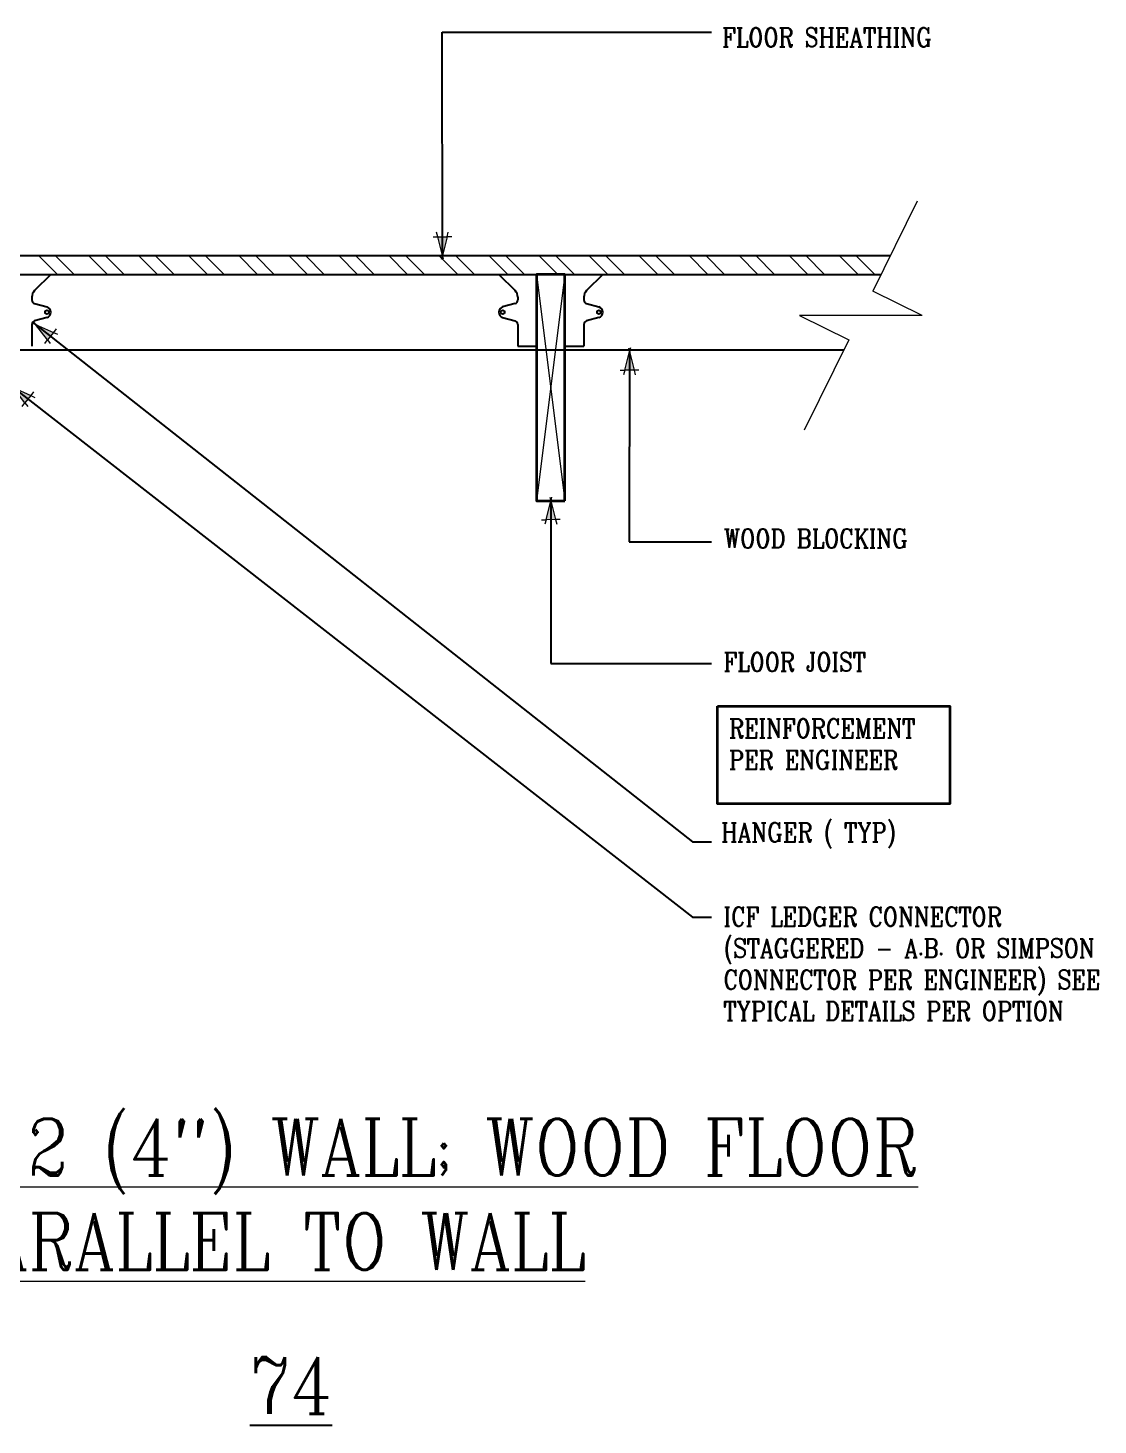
# Model space of a CAD drawing. Header units: inches. Extents: x -97.9 to -4.6, y 287.7 to 374.8.
# Drawn here: x -61.3 to -4.6, y 287.7 to 361.7 of the extents above; entities that cross this region are included whole.
import ezdxf

# ---------------------------------------------------------------- set-up
doc = ezdxf.new("R2010")
doc.units = ezdxf.units.IN
doc.header["$MEASUREMENT"] = 0
doc.layers.get('Defpoints').update_dxf_attribs({"color": 252})
for name, color, linetype, lineweight in [('A2 Hatch', 8, 'Continuous', 9), ('A4 medium', 7, 'Continuous', 35), ('DIM', 3, 'Continuous', 13)]:
    doc.layers.add(name, color=color, linetype=linetype, lineweight=lineweight)
doc.styles.add('ARCTEXT', font='arctext.shx', dxfattribs={"width": 0.85})
doc.styles.add('RomanC', font='romanc.shx', dxfattribs={"width": 0.85, "height": 5})
doc.dimstyles.new('ARCTEXT1-4', dxfattribs={"dimtxt": 4, "dimasz": 2, "dimexe": 2, "dimexo": 2, "dimgap": 2, "dimtad": 1, "dimdec": 4, "dimzin": 3, "dimdsep": 46, "dimlunit": 4, "dimtxsty": 'ARCTEXT', "dimblk": 'ARCHTICK', "dimcen": 2, "dimaunit": 1, "dimadec": 0, "dimazin": 0, "dimtfac": 1, "dimtdec": 4, "dimtmove": 2, "dimatfit": 3, "dimldrblk": 'arrow', "dimfxl": 0, "dimtolj": 1, "dimtzin": 0, "dimarcsym": 0})

# ---------------------------------------------------------------- blocks, each defined once
blk = doc.blocks.new('_ArchTick')
at = {"color": 0, "linetype": 'ByBlock', "const_width": 0.15}
blk.add_lwpolyline([(-0.5, -0.5), (0.5, 0.5)], dxfattribs=at)
blk = doc.blocks.new('arrow')
at = {"layer": 'DIM'}
blk.add_hatch(color=253, dxfattribs=at).paths.add_polyline_path([(-2, 0.5), (-2, -0.5), (0, 0)])
at = {"layer": 'DIM', "lineweight": 9}
for points in [[(-2, 0.98), (-2, 0.5), (-2.47, 0.62)], [(0.37, 0.09), (0, 0)], [(0.37, -0.09), (0, 0)], [(-2, -0.98), (-2, -0.5), (-2.47, -0.62)]]:
    blk.add_lwpolyline(points, dxfattribs=at)
at = {"layer": 'DIM', "lineweight": 15}
blk.add_lwpolyline([(0, 0), (-2, -0.5), (-2, 0.5), (0, 0)], dxfattribs=at)

msp = doc.modelspace()

# ---------------------------------------------------------------- linework, layer by layer
at = {"ltscale": 0.15}
for p, q in [((-66.805, 349.667), (-15.561, 349.667)), ((-66.805, 348.667), (-16.055, 348.667)), ((-60.055, 348.667), (-60.908, 347.814)), ((-36.305, 348.667), (-35.451, 347.814)), ((-30.805, 348.667), (-31.658, 347.814)), ((-61.055, 347.46), (-61.055, 347.32)), ((-35.305, 347.46), (-35.305, 347.32)), ((-31.805, 347.46), (-31.805, 347.32)), ((-60.907, 347.127), (-60.252, 346.949)), ((-35.452, 347.127), (-36.107, 346.949)), ((-31.657, 347.127), (-31.002, 346.949)), ((-61.055, 346.014), (-61.055, 344.867)), ((-60.252, 346.385), (-60.907, 346.207)), ((-36.107, 346.385), (-35.452, 346.207)), ((-35.305, 346.014), (-35.305, 344.867)), ((-31.805, 346.014), (-31.805, 344.867)), ((-31.002, 346.385), (-31.657, 346.207)), ((-62.055, 344.667), (-18.029, 344.667)), ((-35.305, 344.867), (-34.305, 344.867)), ((-32.805, 344.867), (-31.805, 344.867))]:
    msp.add_line(p, q, dxfattribs=at)
for centre in [(-60.255, 346.669), (-36.105, 346.669), (-31.005, 346.669)]:
    msp.add_circle(centre, 0.1, dxfattribs=at)
for centre, radius, start, end in [((-60.555, 347.46), 0.5, 135, 180), ((-35.805, 347.46), 0.5, 0, 45), ((-31.305, 347.46), 0.5, 135, 180), ((-60.855, 347.32), 0.2, 180, 254.79988), ((-60.355, 346.667), 0.3, 290, 70), ((-36.005, 346.667), 0.3, 110, 250), ((-35.505, 347.32), 0.2, 285.20012, 360), ((-31.605, 347.32), 0.2, 180, 254.79988), ((-31.105, 346.667), 0.3, 290, 70), ((-60.855, 346.014), 0.2, 105.20374, 180), ((-35.505, 346.014), 0.2, 0, 74.79626), ((-31.605, 346.014), 0.2, 105.20374, 180)]:
    msp.add_arc(centre, radius, start, end, dxfattribs=at)
at = {"layer": 'A2 Hatch', "ltscale": 0.15}
for p, q in [((-59.703, 348.667), (-60.703, 349.667)), ((-58.819, 348.667), (-59.819, 349.667)), ((-57.051, 348.667), (-58.051, 349.667)), ((-56.167, 348.667), (-57.167, 349.667)), ((-54.399, 348.667), (-55.399, 349.667)), ((-53.515, 348.667), (-54.515, 349.667)), ((-51.748, 348.667), (-52.748, 349.667)), ((-50.864, 348.667), (-51.864, 349.667)), ((-49.096, 348.667), (-50.096, 349.667)), ((-48.212, 348.667), (-49.212, 349.667)), ((-46.444, 348.667), (-47.444, 349.667)), ((-45.56, 348.667), (-46.56, 349.667)), ((-43.793, 348.667), (-44.793, 349.667)), ((-42.909, 348.667), (-43.909, 349.667)), ((-41.141, 348.667), (-42.141, 349.667)), ((-40.257, 348.667), (-41.257, 349.667)), ((-38.489, 348.667), (-39.489, 349.667)), ((-37.605, 348.667), (-38.605, 349.667)), ((-35.838, 348.667), (-36.838, 349.667)), ((-34.954, 348.667), (-35.954, 349.667)), ((-33.186, 348.667), (-34.186, 349.667)), ((-32.302, 348.667), (-33.302, 349.667)), ((-30.534, 348.667), (-31.534, 349.667)), ((-29.651, 348.667), (-30.651, 349.667)), ((-27.883, 348.667), (-28.883, 349.667)), ((-26.999, 348.667), (-27.999, 349.667)), ((-25.231, 348.667), (-26.231, 349.667)), ((-24.347, 348.667), (-25.347, 349.667)), ((-22.579, 348.667), (-23.579, 349.667)), ((-21.696, 348.667), (-22.696, 349.667)), ((-19.928, 348.667), (-20.928, 349.667)), ((-19.044, 348.667), (-20.044, 349.667)), ((-17.276, 348.667), (-18.276, 349.667)), ((-16.392, 348.667), (-17.392, 349.667)), ((-34.305, 348.667), (-32.805, 336.667)), ((-32.805, 348.667), (-34.305, 336.667))]:
    msp.add_line(p, q, dxfattribs=at)
at = {"layer": 'A4 medium', "ltscale": 0.15}
for points in [[(-32.805, 336.667), (-32.805, 348.667), (-34.305, 348.667), (-34.305, 336.667)], [(-24.713, 325.785), (-12.418, 325.785), (-12.418, 320.603), (-24.713, 320.603)]]:
    msp.add_lwpolyline(points, close=True, dxfattribs=at)
at = {"layer": 'DIM'}
for p, q in [((-14.135, 352.558), (-16.496, 347.774)), ((-13.882, 346.484), (-16.496, 347.774)), ((-13.882, 346.484), (-20.382, 346.484)), ((-20.382, 346.484), (-17.769, 345.195)), ((-17.769, 345.195), (-20.129, 340.411))]:
    msp.add_line(p, q, dxfattribs=at)

# ---------------------------------------------------------------- texts
at = {"layer": 'Defpoints', "insert": (-47.321, 291.265), "char_height": 3, "width": 90.08, "attachment_point": 2, "style": 'RomanC'}
msp.add_mtext('{\\L74\\P}\\P            ', dxfattribs=at)
at = {"layer": 'DIM', "color": 3, "char_height": 1, "attachment_point": 1, "style": 'RomanC'}
for s, insert, width in [('FLOOR SHEATHING ', (-24.476, 361.738), 22.68955), ('WOOD BLOCKING ', (-24.395, 335.167), 22.68955), ('FLOOR JOIST', (-24.405, 328.627), 22.68955), ('REINFORCEMENT PER ENGINEER', (-24.115, 325.099), 13.32674), ('HANGER ( TYP) ', (-24.534, 319.589), 22.68955), ('ICF LEDGER CONNECTOR\\P(STAGGERED - A.B. OR SIMPSON CONNECTOR PER ENGINEER) SEE TYPICAL DETAILS PER OPTION', (-24.409, 315.115), 22.68955)]:
    msp.add_mtext(s, dxfattribs=dict(at, insert=insert, width=width))
at = {"layer": 'DIM', "insert": (-48.787, 303.903), "char_height": 3, "width": 77.5648, "attachment_point": 2, "style": 'ARCTEXT'}
msp.add_mtext('{\\Fromanc.shx|c0;\\L6" TO 2-4-2 (4") WALL; WOOD FLOOR PARALLEL TO WALL}\\P\\P         ', dxfattribs=at)

# ---------------------------------------------------------------- leaders
at = {"layer": 'DIM'}
for points in [[(-39.295, 349.667), (-39.304, 361.512), (-25.047, 361.519)], [(-60.855, 346.014), (-26.047, 318.593), (-25.047, 318.593)], [(-29.385, 344.586), (-29.408, 334.49), (-25.047, 334.49)], [(-62.055, 342.667), (-26.047, 314.585), (-25.047, 314.585)], [(-33.555, 336.667), (-33.548, 328.043), (-25.047, 328.043)]]:
    msp.add_leader(points, dimstyle='ARCTEXT1-4', override={"dimasz": 0.5, "dimtad": 0}, dxfattribs=at)

doc.saveas('drawing.dxf')
